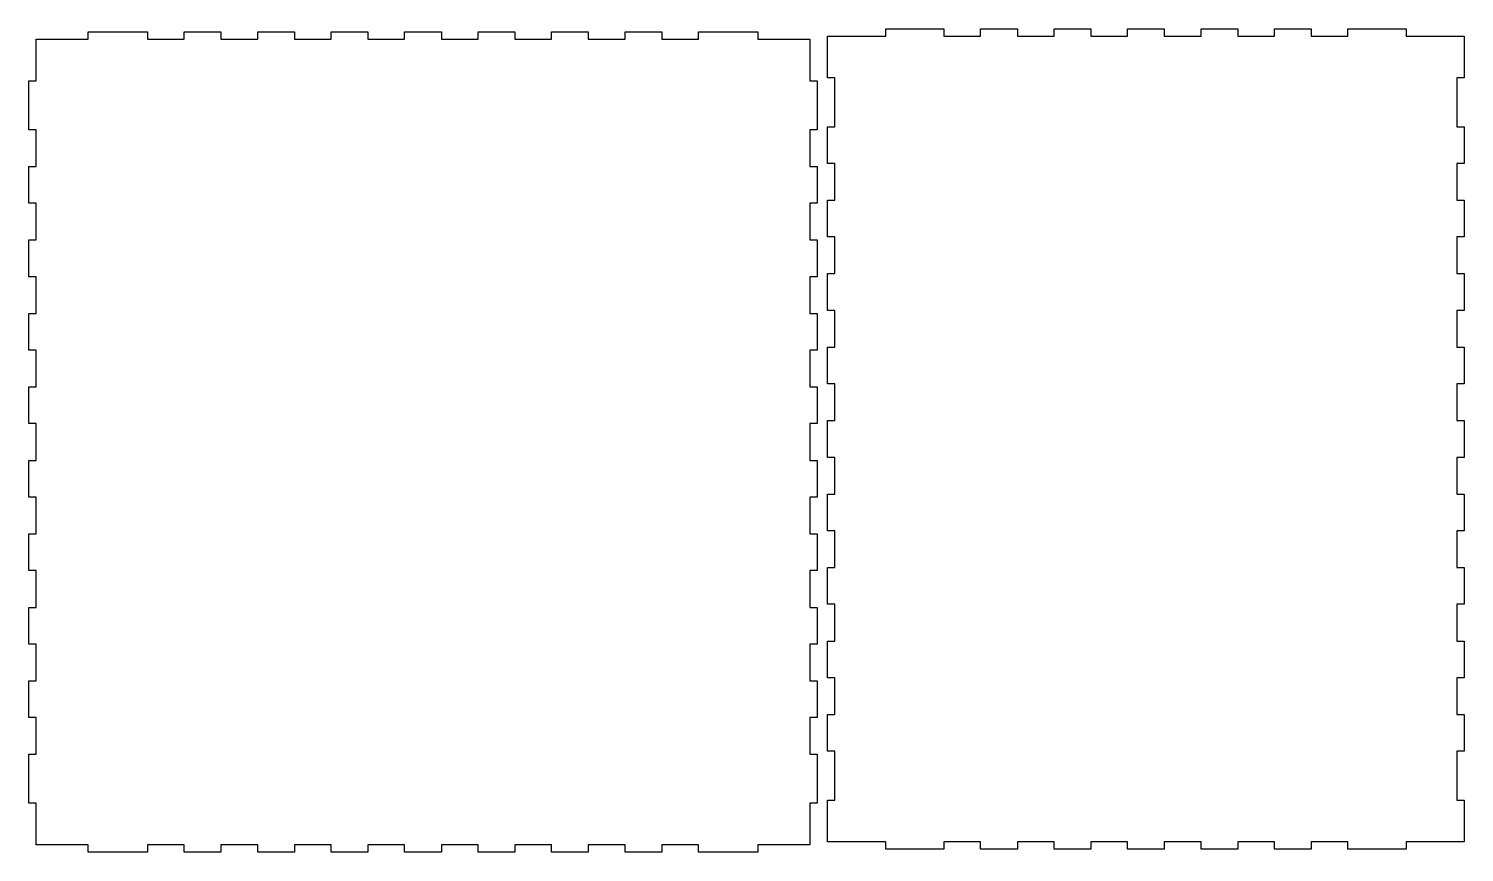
# Model space of a CAD drawing. Extents: x 3 to 589, y 3 to 339.
import ezdxf

# ---------------------------------------------------------------- set-up
doc = ezdxf.new("R2010")
doc.units = 0
doc.layers.get('0').update_dxf_attribs({"linetype": 'CONTINUOUS'})

msp = doc.modelspace()

# ---------------------------------------------------------------- linework, layer by layer
at = {"color": 7}
for points in [[(111.500093, 334.999961), (126.500105, 334.999961), (126.500105, 337.999963), (141.500115, 337.999963), (141.500115, 334.999961), (156.50013, 334.999961), (156.50013, 337.999963), (171.50014, 337.999963), (171.50014, 334.999961), (186.500155, 334.999961), (186.500155, 337.999963), (201.500167, 337.999963), (201.500167, 334.999961), (216.500179, 334.999961), (216.500179, 337.999963), (231.500192, 337.999963), (231.500192, 334.999961), (246.500204, 334.999961), (246.500204, 337.999963), (261.500216, 337.999963), (261.500216, 334.999961), (276.500229, 334.999961), (276.500229, 337.999963), (300.750261, 337.999963), (300.750261, 334.999961), (322.000268, 334.999961), (322.000268, 317.999947), (325.000262, 317.999947), (325.000262, 297.99993), (322.000268, 297.99993), (322.000268, 282.999918), (325.000262, 282.999918), (325.000262, 267.999906), (322.000268, 267.999906), (322.000268, 252.999893), (325.000262, 252.999893), (325.000262, 237.999881), (322.000268, 237.999881), (322.000268, 222.999869), (325.000262, 222.999869), (325.000262, 207.999856), (322.000268, 207.999856), (322.000268, 192.999844), (325.000262, 192.999844), (325.000262, 177.999832), (322.000268, 177.999832), (322.000268, 162.999819), (325.000262, 162.999819), (325.000262, 147.999807), (322.000268, 147.999807), (322.000268, 132.999795), (325.000262, 132.999795), (325.000262, 117.999782), (322.000268, 117.999782), (322.000268, 102.99977), (325.000262, 102.99977), (325.000262, 87.999758), (322.000268, 87.999758), (322.000268, 72.999745), (325.000262, 72.999745), (325.000262, 57.999733), (322.000268, 57.999733), (322.000268, 42.999735), (325.000262, 42.999735), (325.000262, 22.99969), (322.000268, 22.99969), (322.000268, 5.999696), (300.750261, 5.999696), (300.750261, 2.999702), (276.500229, 2.999702), (276.500229, 5.999696), (261.500216, 5.999696), (261.500216, 2.999702), (246.500204, 2.999702), (246.500204, 5.999696), (231.500192, 5.999696), (231.500192, 2.999702), (216.500179, 2.999702), (216.500179, 5.999696), (201.500167, 5.999696), (201.500167, 2.999702), (186.500155, 2.999702), (186.500155, 5.999696), (171.50014, 5.999696), (171.50014, 2.999702), (156.50013, 2.999702), (156.50013, 5.999696), (141.500115, 5.999696), (141.500115, 2.999702), (126.500105, 2.999702), (126.500105, 5.999696), (111.500093, 5.999696), (111.500093, 2.999702), (96.500081, 2.999702), (96.500081, 5.999696), (81.500066, 5.999696), (81.500066, 2.999702), (66.500056, 2.999702), (66.500056, 5.999696), (51.500044, 5.999696), (51.500044, 2.999702), (27.250023, 2.999702), (27.250023, 5.999696), (6.000005, 5.999696), (6.000005, 22.99969), (3.000002, 22.99969), (3.000002, 42.999735), (6.000005, 42.999735), (6.000005, 57.999733), (3.000002, 57.999733), (3.000002, 72.999745), (6.000005, 72.999745), (6.000005, 87.999758), (3.000002, 87.999758), (3.000002, 102.99977), (6.000005, 102.99977), (6.000005, 117.999782), (3.000002, 117.999782), (3.000002, 132.999795), (6.000005, 132.999795), (6.000005, 147.999807), (3.000002, 147.999807), (3.000002, 162.999819), (6.000005, 162.999819), (6.000005, 177.999832), (3.000002, 177.999832), (3.000002, 192.999844), (6.000005, 192.999844), (6.000005, 207.999856), (3.000002, 207.999856), (3.000002, 222.999869), (6.000005, 222.999869), (6.000005, 237.999881), (3.000002, 237.999881), (3.000002, 252.999893), (6.000005, 252.999893), (6.000005, 267.999906), (3.000002, 267.999906), (3.000002, 282.999918), (6.000005, 282.999918), (6.000005, 297.99993), (3.000002, 297.99993), (3.000002, 317.999947), (6.000005, 317.999947), (6.000005, 334.999961), (27.250023, 334.999961), (27.250023, 337.999963), (51.500044, 337.999963), (51.500044, 334.999961), (66.500056, 334.999961), (66.500056, 337.999963), (81.500066, 337.999963), (81.500066, 334.999961), (96.500081, 334.999961), (96.500081, 337.999963), (111.500093, 337.999963), (111.500093, 334.999961)], [(332.202406, 164.24537), (329.202404, 164.24537), (329.202404, 179.245383), (332.202406, 179.245383), (332.202406, 194.245395), (329.202404, 194.245395), (329.202404, 209.245407), (332.202406, 209.245407), (332.202406, 224.24542), (329.202404, 224.24542), (329.202404, 239.245432), (332.202406, 239.245432), (332.202406, 254.245444), (329.202404, 254.245444), (329.202404, 269.245457), (332.202406, 269.245457), (332.202406, 284.245469), (329.202404, 284.245469), (329.202404, 299.245467), (332.202406, 299.245467), (332.202406, 319.245512), (329.202404, 319.245512), (329.202404, 336.245506), (352.952423, 336.245506), (352.952423, 339.2455), (376.702441, 339.2455), (376.702441, 336.245506), (391.702454, 336.245506), (391.702454, 339.2455), (406.702466, 339.2455), (406.702466, 336.245506), (421.702478, 336.245506), (421.702478, 339.2455), (436.702491, 339.2455), (436.702491, 336.245506), (451.702506, 336.245506), (451.702506, 339.2455), (466.702515, 339.2455), (466.702515, 336.245506), (481.702531, 336.245506), (481.702531, 339.2455), (496.70254, 339.2455), (496.70254, 336.245506), (511.702555, 336.245506), (511.702555, 339.2455), (526.702565, 339.2455), (526.702565, 336.245506), (541.70258, 336.245506), (541.70258, 339.2455), (565.452599, 339.2455), (565.452599, 336.245506), (589.202617, 336.245506), (589.202617, 319.245512), (586.202615, 319.245512), (586.202615, 299.245467), (589.202617, 299.245467), (589.202617, 284.245469), (586.202615, 284.245469), (586.202615, 269.245457), (589.202617, 269.245457), (589.202617, 254.245444), (586.202615, 254.245444), (586.202615, 239.245432), (589.202617, 239.245432), (589.202617, 224.24542), (586.202615, 224.24542), (586.202615, 209.245407), (589.202617, 209.245407), (589.202617, 194.245395), (586.202615, 194.245395), (586.202615, 179.245383), (589.202617, 179.245383), (589.202617, 164.24537), (586.202615, 164.24537), (586.202615, 149.245358), (589.202617, 149.245358), (589.202617, 134.245346), (586.202615, 134.245346), (586.202615, 119.245333), (589.202617, 119.245333), (589.202617, 104.245321), (586.202615, 104.245321), (586.202615, 89.245309), (589.202617, 89.245309), (589.202617, 74.245296), (586.202615, 74.245296), (586.202615, 59.245284), (589.202617, 59.245284), (589.202617, 44.245272), (586.202615, 44.245272), (586.202615, 24.245255), (589.202617, 24.245255), (589.202617, 7.245241), (565.452599, 7.245241), (565.452599, 4.245239), (541.70258, 4.245239), (541.70258, 7.245241), (526.702565, 7.245241), (526.702565, 4.245239), (511.702555, 4.245239), (511.702555, 7.245241), (496.70254, 7.245241), (496.70254, 4.245239), (481.702531, 4.245239), (481.702531, 7.245241), (466.702515, 7.245241), (466.702515, 4.245239), (451.702506, 4.245239), (451.702506, 7.245241), (436.702491, 7.245241), (436.702491, 4.245239), (421.702478, 4.245239), (421.702478, 7.245241), (406.702466, 7.245241), (406.702466, 4.245239), (391.702454, 4.245239), (391.702454, 7.245241), (376.702441, 7.245241), (376.702441, 4.245239), (352.952423, 4.245239), (352.952423, 7.245241), (329.202404, 7.245241), (329.202404, 24.245255), (332.202406, 24.245255), (332.202406, 44.245272), (329.202404, 44.245272), (329.202404, 59.245284), (332.202406, 59.245284), (332.202406, 74.245296), (329.202404, 74.245296), (329.202404, 89.245309), (332.202406, 89.245309), (332.202406, 104.245321), (329.202404, 104.245321), (329.202404, 119.245333), (332.202406, 119.245333), (332.202406, 134.245346), (329.202404, 134.245346), (329.202404, 149.245358), (332.202406, 149.245358), (332.202406, 164.24537)]]:
    msp.add_lwpolyline(points, close=True, dxfattribs=at)

doc.saveas('drawing.dxf')
